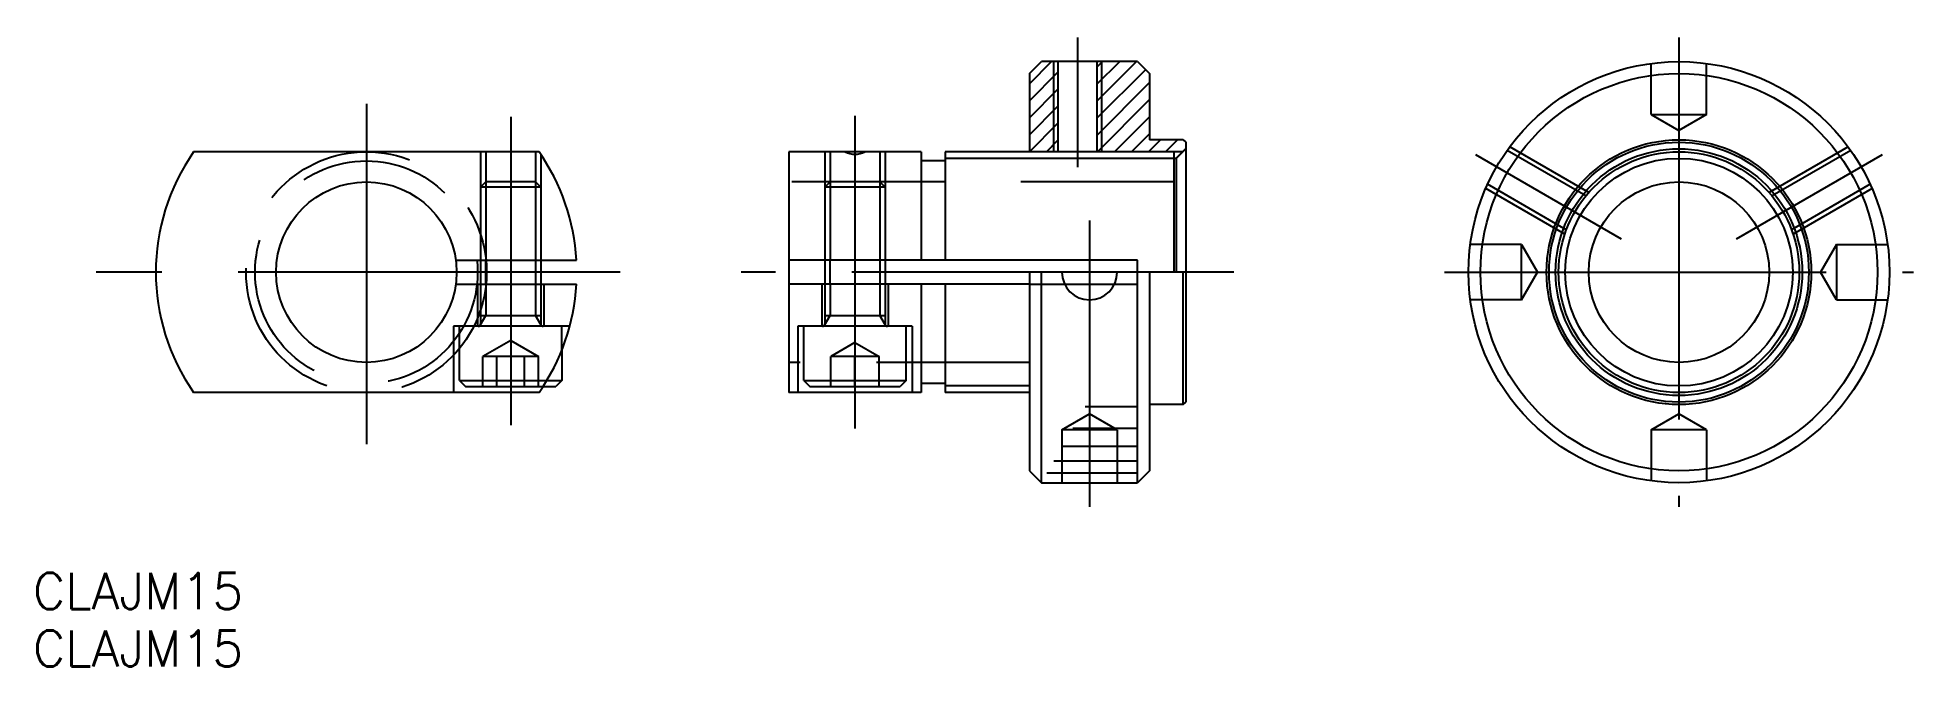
# Model space of a CAD drawing. Extents: x -136 to 20, y -33 to 20.
import ezdxf

# ---------------------------------------------------------------- set-up
doc = ezdxf.new("R2010")
doc.units = 0
doc.linetypes.add('CENTER', pattern=[50.8, 31.75, -6.35, 6.35, -6.35])
doc.linetypes.add('DASHED', pattern=[19.05, 12.7, -6.35])
doc.layers.get('0').update_dxf_attribs({"linetype": 'CONTINUOUS'})
doc.layers.add('CENTER', color=1, linetype='CENTER')
doc.styles.get("Standard").update_dxf_attribs({"font": 'txt.shx', "height": 3, "bigfont": 'bigfont.shx'})

# ---------------------------------------------------------------- blocks, each defined once
blk = doc.blocks.new('*U2')
at = {"color": 7, "linetype": 'CONTINUOUS'}
blk.add_text('CLAJM15', height=3, dxfattribs=at).set_placement((-136.84, -28))
blk = doc.blocks.new('*U3')
at = {"color": 7, "linetype": 'CONTINUOUS'}
blk.add_text('CLAJM15', height=3, dxfattribs=at).set_placement((-136.84, -32.77))

msp = doc.modelspace()

# ---------------------------------------------------------------- linework, layer by layer
at = {"color": 7, "linetype": 'CONTINUOUS'}
for p, q in [((-54, 16.5), (-53, 17.5)), ((-45, 17.5), (-53, 17.5)), ((-51.62, 17.5), (-51.62, 10)), ((-48.38, 17.5), (-48.38, 10)), ((-45, 17.5), (-44, 16.5)), ((-54, 16.5), (-54, 10)), ((-44, 16.5), (-44, 11)), ((-41.2, 11), (-44, 11)), ((-41.2, 11), (-41, 10.8)), ((-94.76, 10), (-123.48, 10)), ((-74, 10), (-74, -10)), ((-63, 10), (-74, 10)), ((-63, 10), (-63, 1)), ((-61, 10), (-61, 1)), ((-42, 10), (-61, 10)), ((-42, 10), (-42, 0)), ((-41.79, 9.46), (-42, 9.46)), ((-41, 10.25), (-41.79, 9.46)), ((-41.79, 9.46), (-41.79, 0)), ((-41, 10.8), (-41, -10.8)), ((-61, 9.25), (-63, 9.25)), ((-101.69, 1), (-91.65, 1)), ((-99.62, 1), (-99.62, -1)), ((-94.62, 1), (-94.62, -1)), ((-45, 1), (-74, 1)), ((-71, 1), (-71, -1)), ((-66, 1), (-66, -1)), ((-54, 0), (-54, -16.5)), ((-53, -17.5), (-53, 0)), ((-45, -17.5), (-45, 1)), ((-44, 0), (-44, -16.5)), ((-41.2, -11), (-41.2, 0)), ((-101.69, -1), (-91.65, -1)), ((-54, -1), (-74, -1)), ((-63, -1), (-63, -10)), ((-61, -1), (-61, -10)), ((-63.75, -4.5), (-73.25, -4.5)), ((-73.25, -4.5), (-73.25, -10)), ((-72.75, -9), (-72.75, -4.5)), ((-64.25, -9), (-64.25, -4.5)), ((-63.75, -4.5), (-63.75, -10)), ((-92.87, -6.5), (-92.87, -9)), ((-94.11, -9), (-92.87, -9)), ((-92.87, -9), (-93.37, -9.5)), ((-72.75, -9), (-64.25, -9)), ((-72.75, -9), (-72.25, -9.5)), ((-64.25, -9), (-64.75, -9.5)), ((-61, -9.25), (-63, -9.25)), ((-94.76, -10), (-123.48, -10)), ((-94.42, -9.5), (-93.37, -9.5)), ((-63, -10), (-74, -10)), ((-72.25, -9.5), (-64.75, -9.5)), ((-54, -10), (-61, -10)), ((-41.2, -11), (-41, -10.8)), ((-41.2, -11), (-44, -11)), ((-54, -16.5), (-53, -17.5)), ((-44, -16.5), (-45, -17.5)), ((-53, -17.5), (-45, -17.5))]:
    msp.add_line(p, q, dxfattribs=at)
at = {"color": 3, "linetype": 'CONTINUOUS'}
for p, q in [((-54, 15.65), (-52.15, 17.5)), ((-52, 17.5), (-52, 10)), ((-48.38, 17.03), (-47.91, 17.5)), ((-48.38, 15.62), (-46.49, 17.5)), ((-48.38, 14.2), (-45.08, 17.5)), ((-48, 17.5), (-48, 10)), ((-54, 14.24), (-51.62, 16.62)), ((-48.38, 12.79), (-44.33, 16.83)), ((-48.38, 11.37), (-44, 15.75)), ((-54, 12.82), (-51.62, 15.2)), ((-48.34, 10), (-44, 14.34)), ((-54, 11.41), (-51.62, 13.79)), ((-46.92, 10), (-44, 12.92)), ((-53.99, 10), (-51.62, 12.37)), ((-52.58, 10), (-51.62, 10.96)), ((-45.51, 10), (-44, 11.51)), ((-44.09, 10), (-43.09, 11)), ((-42.68, 10), (-41.68, 11)), ((-42, 9.46), (-61, 9.46)), ((-41.25, 10), (-42, 10)), ((-41.81, 9.46), (-41, 10.27)), ((-99.19, -1), (-99.19, 1)), ((-95.05, 1), (-95.05, -1)), ((-70.56, -1), (-70.56, 1)), ((-66.43, 1), (-66.43, -1)), ((-54, -9.46), (-61, -9.46)), ((-45, -11.2), (-49.36, -11.2)), ((-45, -13), (-50.4, -13)), ((-45, -14.5), (-51.27, -14.5)), ((-45, -16.7), (-52.54, -16.7)), ((-45, -15.7), (-51.96, -15.7))]:
    msp.add_line(p, q, dxfattribs=at)
at = {"color": 3, "linetype": 'DASHED'}
for p, q in [((-2.3, 13.1), (-2.3, 17.35)), ((2.3, 13.1), (2.3, 17.35)), ((-2.3, 13.1), (2.3, 13.1)), ((-2.3, 13.1), (0, 11.77)), ((2.3, 13.1), (0, 11.77)), ((-99.62, 10), (-99.62, 1)), ((-99.19, 10), (-99.19, 1)), ((-95.05, 10), (-95.05, 1)), ((-94.62, 9.8), (-94.62, 1)), ((-71, 10), (-71, 1)), ((-70.56, 10), (-70.56, 1)), ((-66.43, 10), (-66.43, 1)), ((-66, 10), (-66, 1)), ((-7.74, 6.34), (-14.28, 10.12)), ((-7.49, 6.63), (-14.06, 10.42)), ((14.06, 10.42), (7.49, 6.63)), ((14.28, 10.12), (7.74, 6.34)), ((-99.19, 7.5), (-99.62, 7.07)), ((-94.62, 7.07), (-99.62, 7.07)), ((-95.05, 7.5), (-99.19, 7.5)), ((-94.62, 7.07), (-95.05, 7.5)), ((-42, 7.5), (-74, 7.5)), ((-70.56, 7.5), (-71, 7.07)), ((-66, 7.07), (-71, 7.07)), ((-66, 7.07), (-66.43, 7.5)), ((-9.49, 3.17), (-16.06, 6.96)), ((-9.36, 3.53), (-15.9, 7.31)), ((15.9, 7.31), (9.36, 3.53)), ((16.06, 6.96), (9.49, 3.17)), ((-13.1, 2.3), (-17.35, 2.3)), ((-13.1, -2.3), (-13.1, 2.3)), ((-13.1, 2.3), (-11.77, 0)), ((13.1, 2.3), (11.77, 0)), ((13.1, 2.3), (17.35, 2.3)), ((13.1, 2.3), (13.1, -2.3)), ((-13.1, -2.3), (-11.77, 0)), ((-99.87, -1), (-99.87, -4.5)), ((-99.62, -1), (-99.62, -4.3)), ((-99.19, -1), (-99.19, -3.6)), ((-95.05, -1), (-95.05, -3.6)), ((-94.62, -1), (-94.62, -4.3)), ((-94.37, -1), (-94.37, -4.5)), ((-71.25, -1), (-71.25, -4.5)), ((-71, -1), (-71, -4.3)), ((-70.56, -1), (-70.56, -3.6)), ((-66.43, -1), (-66.43, -3.6)), ((-66, -1), (-66, -4.3)), ((-65.75, -1), (-65.75, -4.5)), ((-54, -1), (-45, -1)), ((13.1, -2.3), (11.77, 0)), ((-13.1, -2.3), (-17.35, -2.3)), ((13.1, -2.3), (17.35, -2.3)), ((-101.87, -4.5), (-101.87, -10)), ((-92.21, -4.5), (-101.87, -4.5)), ((-101.37, -9), (-101.37, -4.5)), ((-93.37, -4.5), (-100.87, -4.5)), ((-99.65, -4.4), (-99.19, -3.6)), ((-99.62, -3.6), (-94.62, -3.6)), ((-94.59, -4.4), (-95.05, -3.6)), ((-92.87, -6.5), (-92.87, -4.5)), ((-71.02, -4.4), (-70.56, -3.6)), ((-71, -3.6), (-66, -3.6)), ((-65.97, -4.4), (-66.43, -3.6)), ((-97.12, -5.67), (-99.43, -7)), ((-97.12, -5.67), (-94.81, -7)), ((-68.5, -5.85), (-70.5, -7)), ((-68.5, -5.85), (-66.5, -7)), ((-94.81, -7), (-99.43, -7)), ((-99.43, -9.5), (-99.43, -7)), ((-98.27, -9.5), (-98.27, -7)), ((-95.96, -9.5), (-95.96, -7)), ((-94.81, -9.5), (-94.81, -7)), ((-54, -7.5), (-74, -7.5)), ((-66.5, -7), (-70.5, -7)), ((-70.5, -9.5), (-70.5, -7)), ((-68.5, -9.5), (-68.5, -7)), ((-66.5, -9.5), (-66.5, -7)), ((-101.37, -9), (-94.11, -9)), ((-101.37, -9), (-100.87, -9.5)), ((-100.87, -9.5), (-94.42, -9.5)), ((-51.3, -13.1), (-49, -11.77)), ((-46.7, -13.1), (-49, -11.77)), ((-2.3, -13.1), (0, -11.77)), ((2.3, -13.1), (0, -11.77)), ((-51.3, -13.1), (-51.3, -17.5)), ((-46.7, -13.1), (-51.3, -13.1)), ((-46.7, -13.1), (-46.7, -17.5)), ((-2.3, -13.1), (-2.3, -17.35)), ((2.3, -13.1), (-2.3, -13.1)), ((2.3, -13.1), (2.3, -17.35))]:
    msp.add_line(p, q, dxfattribs=at)
at = {"color": 7, "linetype": 'CONTINUOUS'}
for centre, radius in [((0, 0), 17.5), ((0, 0), 16.5), ((0, 0), 11), ((0, 0), 10.8), ((0, 0), 10.25), ((0, 0), 9.46), ((-109.12, 0), 7.5), ((0, 0), 7.5)]:
    msp.add_circle(centre, radius, dxfattribs=at)
at = {"color": 3, "linetype": 'DASHED'}
for radius in [10, 9.25]:
    msp.add_circle((-109.12, 0), radius, dxfattribs=at)
at = {"color": 3, "linetype": 'CONTINUOUS'}
msp.add_circle((0, 0), 10, dxfattribs=at)
at = {"color": 7, "linetype": 'CONTINUOUS'}
for centre, radius, start, end in [((-109.12, 0), 17.5, 145.1501, 214.8499), ((-109.12, 0), 17.5, 3.2758, 34.8499), ((-68.5, 11.57), 1.77, 242.3439, 297.6561), ((-49, 0), 2.3, 180, 0), ((-109.12, 0), 17.5, 325.1501, 356.7242)]:
    msp.add_arc(centre, radius, start, end, dxfattribs=at)
at = {"color": 3, "linetype": 'DASHED'}
for centre, start, end in [((-99.82, -4.3), 270, 0), ((-94.42, -4.3), 180, 270), ((-71.2, -4.3), 270, 0), ((-65.8, -4.3), 180, 270)]:
    msp.add_arc(centre, 0.2, start, end, dxfattribs=at)
at = {"layer": 'CENTER', "color": 1, "linetype": 'CENTER'}
for p, q in [((-50, 19.5), (-50, 8.74)), ((0, 19.5), (0, -19.5)), ((-109.12, 13.99), (-109.12, -14.3)), ((-97.12, 12.92), (-97.12, -12.72)), ((-68.5, 13), (-68.5, -13)), ((-4.76, 2.75), (-16.89, 9.75)), ((16.89, 9.75), (4.76, 2.75)), ((-49, 4.3), (-49, -19.5)), ((-88.03, 0), (-131.59, 0)), ((-37, 0), (-77.96, 0)), ((-19.5, 0), (19.5, 0))]:
    msp.add_line(p, q, dxfattribs=at)

# ---------------------------------------------------------------- block references
at = {"color": 7, "linetype": 'CONTINUOUS'}
for name in ['*U2', '*U3']:
    msp.add_blockref(name, (0, 0), dxfattribs=at)

doc.saveas('drawing.dxf')
